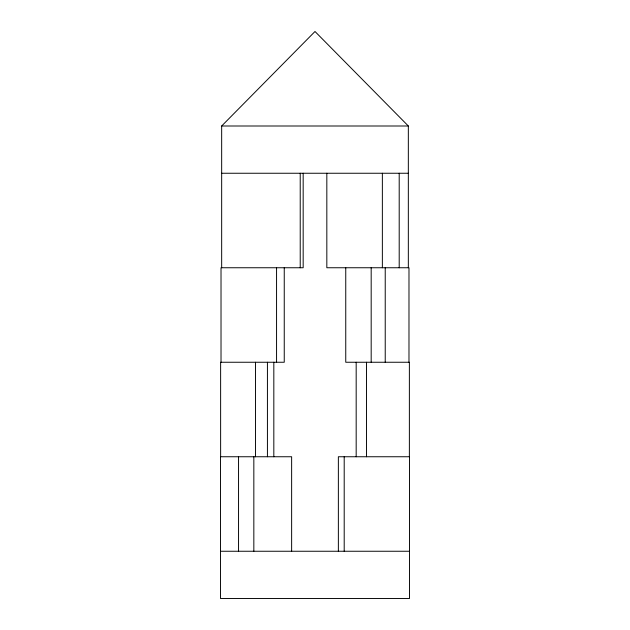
<?xml version="1.0" encoding="UTF-8"?>
<svg xmlns="http://www.w3.org/2000/svg" width="630" height="630" viewBox="0 0 630 630"><rect width="100%" height="100%" fill="white"/><g stroke="black" fill="none" stroke-linecap="round" stroke-linejoin="round"><path stroke-width="0.94" d="M221.666 267.75L221.666 126L315 31.5L408.334 126L408.334 267.75M221.666 126L408.334 126M221.666 173.25L408.334 173.25M220.5 551.25L409.5 551.25M409.374 456.75L409.374 362.25L345.752 362.25L345.752 267.75M408.98 362.25L408.98 267.75L326.828 267.75L326.828 173.25M399.2 173.25L399.2 267.75M385.229 267.75L385.229 362.25M382.363 173.25L382.363 267.75M371.18 267.75L371.18 362.25M366.471 362.25L366.471 456.75M356.178 362.25L356.178 456.75M344.2 456.75L344.2 551.25M338.365 551.25L338.365 456.75L409.5 456.75L409.5 598.5L220.5 598.5L220.5 456.75L291.635 456.75L291.635 551.25M303.172 173.25L303.172 267.75L221.02 267.75L221.02 362.25M300.219 173.25L300.219 267.75M284.248 267.75L284.248 362.25L220.626 362.25L220.626 456.75M276.562 267.75L276.562 362.25M273.822 362.25L273.822 456.75M267.427 362.25L267.427 456.75M255.528 362.25L255.528 456.75M253.835 456.75L253.835 551.25M238.549 456.75L238.549 551.25"/></g></svg>
